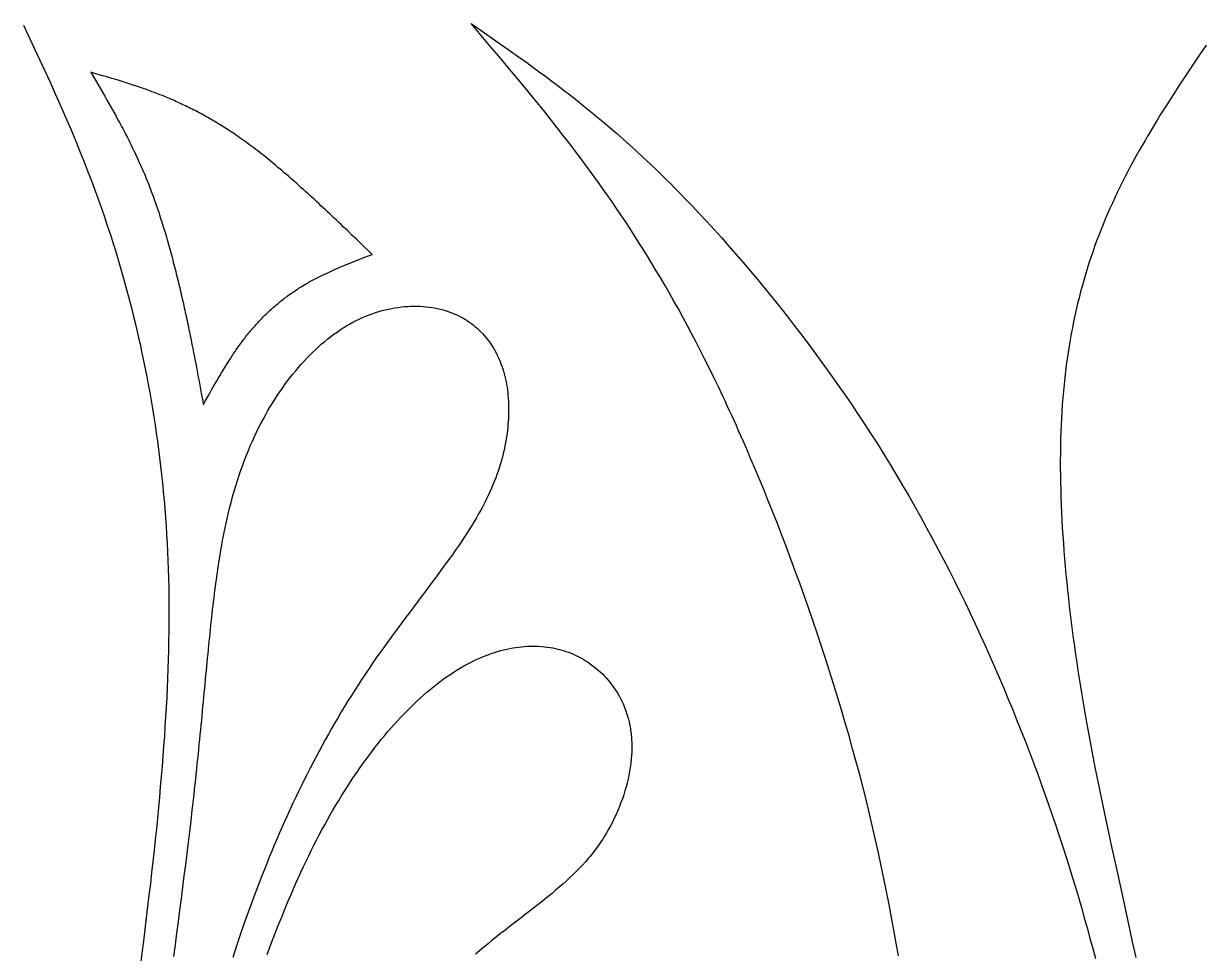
# Model space of a CAD drawing. Extents: x 0 to 279, y 0 to 212.
# Drawn here: x 147.55 to 169.27, y 139.11 to 156.19 of the extents above; entities that cross this region are included whole.
import ezdxf

# ---------------------------------------------------------------- set-up
doc = ezdxf.new("R2010")
doc.units = 0
doc.layers.add('LAYER_1', color=18, linetype='CONTINUOUS')

msp = doc.modelspace()

# ---------------------------------------------------------------- linework, layer by layer
at = {"layer": 'LAYER_1'}
for points in [[(147.553, 156.156), (147.748, 155.738), (147.845, 155.529), (147.942, 155.319), (148.039, 155.108), (148.135, 154.895), (148.23, 154.681), (148.324, 154.465), (148.418, 154.247), (148.51, 154.027), (148.556, 153.915), (148.601, 153.804), (148.647, 153.691), (148.692, 153.578), (148.736, 153.463), (148.78, 153.348), (148.824, 153.232), (148.868, 153.116), (148.911, 152.998), (148.953, 152.879), (148.996, 152.76), (149.037, 152.639), (149.079, 152.517), (149.12, 152.394), (149.16, 152.27), (149.2, 152.145), (149.239, 152.019), (149.278, 151.891), (149.316, 151.763), (149.354, 151.633), (149.391, 151.502), (149.428, 151.37), (149.464, 151.236), (149.499, 151.102), (149.534, 150.966), (149.568, 150.83), (149.602, 150.692), (149.635, 150.554), (149.667, 150.414), (149.698, 150.273), (149.728, 150.132), (149.758, 149.989), (149.787, 149.846), (149.816, 149.701), (149.843, 149.556), (149.87, 149.41), (149.896, 149.263), (149.92, 149.115), (149.945, 148.966), (149.968, 148.816), (149.99, 148.666), (150.011, 148.514), (150.032, 148.362), (150.051, 148.21), (150.07, 148.056), (150.087, 147.902), (150.104, 147.747), (150.119, 147.592), (150.134, 147.435), (150.147, 147.278), (150.16, 147.121), (150.171, 146.963), (150.181, 146.804), (150.19, 146.645), (150.198, 146.485), (150.205, 146.324), (150.21, 146.163), (150.215, 146.001), (150.219, 145.838), (150.221, 145.674), (150.223, 145.51), (150.223, 145.345), (150.222, 145.178), (150.221, 145.011), (150.218, 144.843), (150.214, 144.673), (150.21, 144.503), (150.204, 144.331), (150.198, 144.158), (150.19, 143.984), (150.182, 143.809), (150.172, 143.632), (150.162, 143.454), (150.151, 143.275), (150.139, 143.094), (150.126, 142.911), (150.112, 142.728), (150.097, 142.542), (150.082, 142.355), (150.065, 142.166), (150.048, 141.976), (150.03, 141.784), (150.011, 141.59), (149.992, 141.394), (149.971, 141.197), (149.95, 140.997), (149.928, 140.796), (149.905, 140.592), (149.882, 140.387), (149.857, 140.18), (149.832, 139.97), (149.807, 139.759), (149.781, 139.545), (149.754, 139.33), (149.726, 139.114), (149.698, 138.895)], [(163.63, 139.061), (163.589, 139.297), (163.547, 139.533), (163.504, 139.769), (163.458, 140.006), (163.412, 140.243), (163.364, 140.48), (163.314, 140.718), (163.263, 140.955), (163.21, 141.193), (163.155, 141.432), (163.099, 141.671), (163.04, 141.909), (162.98, 142.149), (162.917, 142.388), (162.853, 142.627), (162.788, 142.867), (162.721, 143.106), (162.652, 143.344), (162.582, 143.582), (162.51, 143.819), (162.437, 144.056), (162.363, 144.292), (162.288, 144.526), (162.211, 144.76), (162.134, 144.992), (162.056, 145.223), (161.977, 145.452), (161.897, 145.679), (161.816, 145.905), (161.734, 146.129), (161.653, 146.351), (161.57, 146.57), (161.487, 146.787), (161.404, 147.002), (161.32, 147.214), (161.237, 147.423), (161.153, 147.63), (161.069, 147.833), (160.985, 148.034), (160.943, 148.133), (160.901, 148.231), (160.859, 148.328), (160.817, 148.425), (160.775, 148.521), (160.734, 148.615), (160.692, 148.709), (160.651, 148.802), (160.609, 148.894), (160.568, 148.985), (160.526, 149.076), (160.485, 149.165), (160.443, 149.254), (160.402, 149.342), (160.32, 149.516), (160.238, 149.686), (160.156, 149.853), (160.074, 150.017), (159.992, 150.178), (159.911, 150.337), (159.829, 150.493), (159.748, 150.646), (159.667, 150.796), (159.585, 150.944), (159.504, 151.089), (159.423, 151.232), (159.342, 151.373), (159.261, 151.512), (159.18, 151.648), (159.099, 151.782), (159.018, 151.915), (158.937, 152.045), (158.855, 152.174), (158.774, 152.301), (158.693, 152.426), (158.611, 152.55), (158.53, 152.672), (158.448, 152.793), (158.366, 152.912), (158.325, 152.971), (158.304, 153.001), (158.303, 153.002), (158.302, 153.003), (158.301, 153.005), (158.299, 153.009), (158.293, 153.016), (158.211, 153.133), (158.129, 153.249), (158.046, 153.364), (157.963, 153.478), (157.881, 153.59), (157.798, 153.702), (157.714, 153.813), (157.631, 153.923), (157.548, 154.031), (157.464, 154.139), (157.297, 154.353), (157.129, 154.564), (156.96, 154.772), (156.792, 154.978), (156.623, 155.183), (156.454, 155.385), (156.284, 155.586), (156.115, 155.787), (155.775, 156.186), (156.002, 156.029), (156.228, 155.872), (156.455, 155.713), (156.683, 155.552), (156.798, 155.47), (156.912, 155.387), (157.027, 155.303), (157.143, 155.218), (157.258, 155.131), (157.374, 155.044), (157.491, 154.954), (157.608, 154.863), (157.726, 154.771), (157.844, 154.676), (157.963, 154.58), (158.083, 154.481), (158.203, 154.381), (158.324, 154.278), (158.446, 154.173), (158.568, 154.065), (158.692, 153.955), (158.816, 153.842), (158.941, 153.727), (159.067, 153.608), (159.194, 153.487), (159.258, 153.425), (159.322, 153.362), (159.386, 153.299), (159.451, 153.234), (159.516, 153.169), (159.581, 153.103), (159.712, 152.969), (159.843, 152.832), (159.975, 152.692), (160.108, 152.55), (160.242, 152.404), (160.375, 152.256), (160.509, 152.105), (160.644, 151.951), (160.778, 151.796), (160.913, 151.637), (161.047, 151.477), (161.181, 151.314), (161.316, 151.149), (161.449, 150.982), (161.583, 150.812), (161.716, 150.641), (161.848, 150.468), (161.98, 150.294), (162.111, 150.117), (162.241, 149.939), (162.371, 149.76), (162.499, 149.578), (162.626, 149.396), (162.752, 149.212), (162.877, 149.027), (163, 148.841), (163.122, 148.653), (163.242, 148.465), (163.361, 148.275), (163.478, 148.085), (163.594, 147.894), (163.707, 147.702), (163.82, 147.509), (163.93, 147.316), (164.039, 147.122), (164.146, 146.927), (164.252, 146.732), (164.356, 146.537), (164.459, 146.341), (164.559, 146.144), (164.659, 145.948), (164.756, 145.751), (164.853, 145.554), (164.947, 145.356), (165.04, 145.159), (165.132, 144.961), (165.222, 144.764), (165.31, 144.567), (165.397, 144.37), (165.482, 144.172), (165.566, 143.976), (165.648, 143.779), (165.729, 143.583), (165.808, 143.387), (165.886, 143.192), (165.962, 142.997), (166.037, 142.802), (166.11, 142.609), (166.182, 142.416), (166.253, 142.223), (166.322, 142.031), (166.389, 141.84), (166.455, 141.649), (166.52, 141.459), (166.583, 141.269), (166.645, 141.08), (166.706, 140.89), (166.766, 140.702), (166.824, 140.513), (166.881, 140.325), (166.937, 140.137), (166.992, 139.949), (167.045, 139.761), (167.098, 139.574), (167.149, 139.386), (167.199, 139.199), (167.248, 139.011)], [(169.285, 155.792), (169.161, 155.61), (169.039, 155.427), (168.917, 155.245), (168.796, 155.061), (168.676, 154.878), (168.559, 154.693), (168.442, 154.508), (168.385, 154.415), (168.328, 154.322), (168.272, 154.229), (168.217, 154.135), (168.162, 154.041), (168.107, 153.947), (168.054, 153.853), (168.001, 153.758), (167.949, 153.663), (167.897, 153.568), (167.847, 153.472), (167.797, 153.376), (167.748, 153.28), (167.7, 153.183), (167.652, 153.086), (167.606, 152.988), (167.561, 152.891), (167.516, 152.792), (167.473, 152.694), (167.431, 152.595), (167.39, 152.495), (167.349, 152.395), (167.31, 152.295), (167.272, 152.194), (167.235, 152.092), (167.199, 151.99), (167.164, 151.887), (167.13, 151.784), (167.097, 151.68), (167.065, 151.575), (167.034, 151.47), (167.004, 151.364), (166.976, 151.257), (166.948, 151.15), (166.921, 151.042), (166.896, 150.933), (166.871, 150.823), (166.848, 150.712), (166.826, 150.601), (166.804, 150.489), (166.784, 150.375), (166.765, 150.261), (166.747, 150.146), (166.73, 150.03), (166.714, 149.913), (166.699, 149.795), (166.685, 149.677), (166.672, 149.557), (166.661, 149.435), (166.65, 149.313), (166.641, 149.19), (166.632, 149.066), (166.625, 148.94), (166.619, 148.814), (166.614, 148.686), (166.609, 148.557), (166.607, 148.427), (166.605, 148.295), (166.604, 148.163), (166.604, 148.029), (166.605, 147.895), (166.607, 147.759), (166.611, 147.622), (166.615, 147.485), (166.62, 147.347), (166.626, 147.208), (166.633, 147.068), (166.641, 146.927), (166.65, 146.785), (166.66, 146.643), (166.67, 146.5), (166.682, 146.357), (166.694, 146.213), (166.708, 146.068), (166.722, 145.923), (166.737, 145.777), (166.752, 145.631), (166.769, 145.485), (166.786, 145.338), (166.804, 145.191), (166.823, 145.044), (166.842, 144.896), (166.862, 144.748), (166.883, 144.6), (166.905, 144.452), (166.927, 144.304), (166.95, 144.156), (166.973, 144.007), (166.997, 143.859), (167.022, 143.711), (167.047, 143.563), (167.073, 143.415), (167.127, 143.119), (167.182, 142.824), (167.24, 142.529), (167.299, 142.235), (167.359, 141.942), (167.421, 141.649), (167.483, 141.356), (167.546, 141.064), (167.61, 140.773), (167.738, 140.191), (167.864, 139.611), (167.927, 139.321), (167.989, 139.032)], [(150.313, 139.047), (150.341, 139.263), (150.37, 139.478), (150.398, 139.692), (150.426, 139.904), (150.453, 140.114), (150.48, 140.324), (150.506, 140.531), (150.532, 140.736), (150.557, 140.94), (150.582, 141.142), (150.606, 141.342), (150.629, 141.539), (150.652, 141.735), (150.663, 141.832), (150.674, 141.928), (150.685, 142.024), (150.695, 142.119), (150.706, 142.214), (150.716, 142.308), (150.726, 142.401), (150.736, 142.494), (150.745, 142.586), (150.755, 142.677), (150.764, 142.768), (150.773, 142.858), (150.782, 142.948), (150.791, 143.037), (150.8, 143.125), (150.808, 143.213), (150.817, 143.3), (150.825, 143.387), (150.833, 143.473), (150.841, 143.558), (150.849, 143.643), (150.857, 143.727), (150.865, 143.811), (150.873, 143.893), (150.881, 143.976), (150.889, 144.057), (150.896, 144.139), (150.904, 144.219), (150.912, 144.299), (150.919, 144.378), (150.927, 144.457), (150.934, 144.535), (150.942, 144.612), (150.95, 144.689), (150.957, 144.766), (150.965, 144.841), (150.972, 144.916), (150.98, 144.991), (150.996, 145.138), (151.011, 145.283), (151.027, 145.425), (151.035, 145.496), (151.043, 145.565), (151.052, 145.635), (151.06, 145.703), (151.069, 145.771), (151.077, 145.839), (151.086, 145.905), (151.095, 145.972), (151.104, 146.037), (151.113, 146.102), (151.123, 146.167), (151.132, 146.231), (151.142, 146.294), (151.152, 146.357), (151.162, 146.419), (151.172, 146.48), (151.182, 146.541), (151.193, 146.602), (151.204, 146.662), (151.215, 146.721), (151.226, 146.78), (151.238, 146.838), (151.262, 146.952), (151.286, 147.065), (151.312, 147.175), (151.338, 147.283), (151.365, 147.389), (151.393, 147.493), (151.422, 147.596), (151.452, 147.696), (151.482, 147.794), (151.514, 147.89), (151.546, 147.985), (151.579, 148.078), (151.613, 148.169), (151.647, 148.258), (151.683, 148.346), (151.719, 148.432), (151.756, 148.516), (151.794, 148.599), (151.832, 148.681), (151.872, 148.761), (151.912, 148.84), (151.953, 148.917), (151.995, 148.993), (152.037, 149.068), (152.08, 149.141), (152.125, 149.213), (152.169, 149.284), (152.215, 149.354), (152.261, 149.423), (152.308, 149.491), (152.356, 149.557), (152.404, 149.623), (152.453, 149.687), (152.503, 149.749), (152.553, 149.811), (152.604, 149.871), (152.655, 149.929), (152.707, 149.987), (152.76, 150.043), (152.813, 150.097), (152.866, 150.151), (152.921, 150.202), (152.975, 150.252), (153.03, 150.301), (153.086, 150.348), (153.142, 150.394), (153.198, 150.438), (153.255, 150.48), (153.312, 150.521), (153.369, 150.56), (153.427, 150.598), (153.485, 150.634), (153.544, 150.668), (153.603, 150.7), (153.662, 150.731), (153.721, 150.76), (153.78, 150.787), (153.84, 150.812), (153.9, 150.836), (153.959, 150.858), (154.019, 150.878), (154.079, 150.897), (154.139, 150.914), (154.199, 150.929), (154.258, 150.943), (154.318, 150.955), (154.377, 150.965), (154.436, 150.974), (154.495, 150.981), (154.553, 150.987), (154.611, 150.991), (154.668, 150.994), (154.725, 150.995), (154.782, 150.995), (154.838, 150.993), (154.893, 150.99), (154.948, 150.985), (155.002, 150.979), (155.055, 150.971), (155.107, 150.963), (155.159, 150.952), (155.21, 150.941), (155.26, 150.928), (155.308, 150.914), (155.356, 150.898), (155.403, 150.882), (155.449, 150.864), (155.494, 150.844), (155.538, 150.824), (155.581, 150.802), (155.623, 150.779), (155.664, 150.755), (155.704, 150.73), (155.743, 150.704), (155.781, 150.677), (155.818, 150.649), (155.854, 150.619), (155.889, 150.589), (155.923, 150.558), (155.956, 150.525), (155.988, 150.492), (156.018, 150.458), (156.048, 150.422), (156.077, 150.386), (156.105, 150.35), (156.132, 150.312), (156.157, 150.273), (156.182, 150.234), (156.206, 150.194), (156.228, 150.153), (156.25, 150.111), (156.27, 150.069), (156.29, 150.025), (156.308, 149.982), (156.325, 149.937), (156.342, 149.892), (156.357, 149.846), (156.371, 149.8), (156.384, 149.753), (156.397, 149.705), (156.408, 149.657), (156.418, 149.609), (156.427, 149.559), (156.436, 149.51), (156.443, 149.459), (156.449, 149.409), (156.454, 149.358), (156.459, 149.306), (156.462, 149.254), (156.464, 149.201), (156.466, 149.149), (156.466, 149.095), (156.465, 149.042), (156.464, 148.988), (156.462, 148.933), (156.458, 148.879), (156.454, 148.824), (156.449, 148.769), (156.443, 148.713), (156.436, 148.657), (156.428, 148.601), (156.419, 148.545), (156.409, 148.489), (156.399, 148.432), (156.387, 148.375), (156.374, 148.317), (156.36, 148.259), (156.345, 148.201), (156.328, 148.142), (156.311, 148.083), (156.292, 148.023), (156.272, 147.962), (156.25, 147.901), (156.228, 147.84), (156.203, 147.777), (156.178, 147.714), (156.15, 147.65), (156.122, 147.586), (156.091, 147.521), (156.059, 147.454), (156.026, 147.387), (155.991, 147.319), (155.954, 147.251), (155.915, 147.181), (155.874, 147.11), (155.832, 147.038), (155.788, 146.965), (155.742, 146.891), (155.694, 146.816), (155.644, 146.74), (155.592, 146.663), (155.538, 146.584), (155.483, 146.505), (155.426, 146.424), (155.367, 146.342), (155.308, 146.26), (155.247, 146.176), (155.184, 146.092), (155.121, 146.006), (155.056, 145.92), (154.991, 145.833), (154.925, 145.744), (154.858, 145.656), (154.791, 145.566), (154.722, 145.475), (154.654, 145.384), (154.585, 145.292), (154.516, 145.2), (154.447, 145.107), (154.378, 145.013), (154.309, 144.918), (154.24, 144.823), (154.171, 144.727), (154.102, 144.631), (154.034, 144.534), (153.967, 144.437), (153.9, 144.34), (153.834, 144.242), (153.768, 144.143), (153.704, 144.044), (153.64, 143.945), (153.576, 143.845), (153.514, 143.745), (153.452, 143.644), (153.391, 143.543), (153.331, 143.441), (153.271, 143.34), (153.212, 143.237), (153.153, 143.134), (153.096, 143.031), (153.039, 142.927), (152.982, 142.823), (152.926, 142.719), (152.871, 142.614), (152.817, 142.508), (152.763, 142.402), (152.709, 142.296), (152.657, 142.189), (152.604, 142.082), (152.553, 141.974), (152.502, 141.866), (152.451, 141.758), (152.402, 141.649), (152.352, 141.539), (152.303, 141.429), (152.255, 141.319), (152.207, 141.208), (152.16, 141.097), (152.113, 140.985), (152.067, 140.873), (152.022, 140.761), (151.977, 140.648), (151.932, 140.534), (151.888, 140.421), (151.844, 140.307), (151.801, 140.192), (151.716, 139.963), (151.633, 139.732), (151.553, 139.5), (151.474, 139.267), (151.397, 139.033)], [(152.03, 139.088), (152.073, 139.203), (152.116, 139.317), (152.159, 139.43), (152.202, 139.542), (152.245, 139.653), (152.289, 139.762), (152.333, 139.871), (152.377, 139.979), (152.422, 140.085), (152.467, 140.191), (152.512, 140.295), (152.558, 140.399), (152.604, 140.501), (152.65, 140.602), (152.697, 140.703), (152.744, 140.802), (152.792, 140.9), (152.84, 140.998), (152.888, 141.094), (152.937, 141.189), (152.986, 141.283), (153.036, 141.377), (153.086, 141.469), (153.136, 141.56), (153.187, 141.651), (153.238, 141.74), (153.29, 141.828), (153.343, 141.916), (153.396, 142.002), (153.449, 142.088), (153.503, 142.172), (153.558, 142.256), (153.612, 142.339), (153.668, 142.42), (153.724, 142.501), (153.78, 142.58), (153.837, 142.658), (153.894, 142.736), (153.951, 142.812), (154.009, 142.887), (154.067, 142.96), (154.126, 143.033), (154.184, 143.104), (154.243, 143.174), (154.303, 143.243), (154.362, 143.31), (154.422, 143.376), (154.481, 143.44), (154.541, 143.503), (154.601, 143.565), (154.661, 143.625), (154.722, 143.684), (154.782, 143.741), (154.842, 143.797), (154.903, 143.851), (154.963, 143.904), (155.023, 143.955), (155.084, 144.004), (155.144, 144.052), (155.204, 144.098), (155.264, 144.142), (155.324, 144.185), (155.384, 144.226), (155.444, 144.265), (155.503, 144.303), (155.563, 144.339), (155.622, 144.374), (155.681, 144.407), (155.74, 144.438), (155.799, 144.468), (155.858, 144.497), (155.916, 144.523), (155.974, 144.548), (156.032, 144.572), (156.09, 144.594), (156.147, 144.615), (156.204, 144.634), (156.261, 144.652), (156.318, 144.668), (156.374, 144.683), (156.43, 144.696), (156.486, 144.708), (156.542, 144.718), (156.597, 144.727), (156.651, 144.735), (156.706, 144.741), (156.76, 144.746), (156.814, 144.749), (156.867, 144.751), (156.92, 144.752), (156.972, 144.751), (157.024, 144.749), (157.076, 144.745), (157.127, 144.741), (157.178, 144.734), (157.228, 144.727), (157.278, 144.718), (157.327, 144.708), (157.376, 144.697), (157.424, 144.684), (157.472, 144.67), (157.519, 144.655), (157.566, 144.638), (157.612, 144.62), (157.657, 144.601), (157.702, 144.581), (157.746, 144.559), (157.79, 144.536), (157.833, 144.512), (157.875, 144.487), (157.916, 144.46), (157.957, 144.432), (157.998, 144.403), (158.037, 144.373), (158.076, 144.342), (158.114, 144.309), (158.152, 144.275), (158.188, 144.24), (158.224, 144.203), (158.259, 144.166), (158.293, 144.127), (158.326, 144.087), (158.358, 144.046), (158.389, 144.004), (158.419, 143.961), (158.448, 143.917), (158.476, 143.871), (158.502, 143.824), (158.528, 143.776), (158.552, 143.727), (158.574, 143.677), (158.596, 143.626), (158.616, 143.573), (158.634, 143.52), (158.651, 143.465), (158.659, 143.437), (158.666, 143.409), (158.673, 143.381), (158.68, 143.353), (158.686, 143.324), (158.692, 143.295), (158.698, 143.265), (158.703, 143.236), (158.708, 143.206), (158.712, 143.176), (158.716, 143.145), (158.719, 143.115), (158.722, 143.084), (158.724, 143.052), (158.726, 143.021), (158.728, 142.989), (158.729, 142.957), (158.729, 142.925), (158.73, 142.892), (158.729, 142.859), (158.728, 142.826), (158.727, 142.793), (158.725, 142.759), (158.723, 142.726), (158.72, 142.692), (158.717, 142.658), (158.713, 142.623), (158.709, 142.589), (158.705, 142.554), (158.7, 142.519), (158.694, 142.484), (158.688, 142.449), (158.682, 142.414), (158.675, 142.379), (158.66, 142.308), (158.643, 142.236), (158.624, 142.164), (158.603, 142.093), (158.581, 142.021), (158.556, 141.948), (158.53, 141.876), (158.502, 141.804), (158.473, 141.733), (158.441, 141.661), (158.408, 141.59), (158.373, 141.519), (158.337, 141.449), (158.298, 141.379), (158.258, 141.31), (158.216, 141.241), (158.195, 141.207), (158.173, 141.174), (158.15, 141.14), (158.127, 141.107), (158.104, 141.074), (158.081, 141.041), (158.056, 141.009), (158.032, 140.976), (158.007, 140.944), (157.982, 140.913), (157.956, 140.881), (157.93, 140.85), (157.876, 140.788), (157.821, 140.728), (157.764, 140.668), (157.706, 140.609), (157.647, 140.55), (157.586, 140.492), (157.524, 140.435), (157.46, 140.378), (157.396, 140.322), (157.33, 140.266), (157.263, 140.21), (157.195, 140.154), (157.127, 140.099), (157.057, 140.043), (156.986, 139.987), (156.915, 139.932), (156.843, 139.876), (156.77, 139.819), (156.696, 139.762), (156.622, 139.705), (156.547, 139.647), (156.471, 139.589), (156.396, 139.53), (156.319, 139.47), (156.243, 139.409), (156.166, 139.348), (156.089, 139.285), (156.011, 139.221), (155.933, 139.156), (155.856, 139.09)]]:
    msp.add_lwpolyline(points, dxfattribs=at)
msp.add_lwpolyline([(148.787, 155.292), (148.873, 155.146), (148.958, 155), (149.001, 154.927), (149.043, 154.854), (149.085, 154.78), (149.127, 154.707), (149.169, 154.633), (149.211, 154.559), (149.252, 154.484), (149.293, 154.409), (149.313, 154.372), (149.333, 154.334), (149.354, 154.296), (149.374, 154.259), (149.394, 154.221), (149.413, 154.183), (149.433, 154.145), (149.453, 154.106), (149.472, 154.068), (149.492, 154.03), (149.511, 153.991), (149.53, 153.952), (149.549, 153.913), (149.568, 153.874), (149.587, 153.835), (149.606, 153.796), (149.624, 153.757), (149.643, 153.717), (149.661, 153.677), (149.679, 153.638), (149.697, 153.598), (149.715, 153.557), (149.732, 153.517), (149.75, 153.477), (149.767, 153.436), (149.784, 153.395), (149.801, 153.354), (149.818, 153.313), (149.835, 153.271), (149.851, 153.23), (149.867, 153.188), (149.883, 153.146), (149.899, 153.104), (149.915, 153.062), (149.931, 153.019), (149.946, 152.977), (149.961, 152.934), (149.976, 152.892), (149.991, 152.849), (150.006, 152.806), (150.021, 152.763), (150.035, 152.72), (150.049, 152.676), (150.063, 152.633), (150.077, 152.59), (150.091, 152.546), (150.105, 152.503), (150.118, 152.46), (150.132, 152.416), (150.145, 152.372), (150.158, 152.329), (150.171, 152.285), (150.184, 152.242), (150.196, 152.198), (150.209, 152.154), (150.221, 152.111), (150.233, 152.067), (150.245, 152.024), (150.257, 151.98), (150.269, 151.937), (150.281, 151.893), (150.292, 151.85), (150.304, 151.807), (150.315, 151.763), (150.326, 151.72), (150.337, 151.677), (150.348, 151.634), (150.359, 151.591), (150.369, 151.548), (150.38, 151.506), (150.39, 151.463), (150.401, 151.421), (150.411, 151.378), (150.421, 151.336), (150.431, 151.294), (150.441, 151.252), (150.45, 151.211), (150.46, 151.169), (150.469, 151.128), (150.479, 151.087), (150.488, 151.045), (150.497, 151.005), (150.506, 150.964), (150.515, 150.923), (150.524, 150.883), (150.533, 150.843), (150.542, 150.803), (150.55, 150.763), (150.559, 150.723), (150.567, 150.683), (150.576, 150.644), (150.584, 150.605), (150.592, 150.565), (150.6, 150.526), (150.608, 150.487), (150.616, 150.448), (150.624, 150.41), (150.632, 150.371), (150.64, 150.333), (150.647, 150.294), (150.662, 150.218), (150.677, 150.142), (150.692, 150.066), (150.707, 149.99), (150.721, 149.915), (150.735, 149.84), (150.749, 149.766), (150.763, 149.691), (150.777, 149.617), (150.791, 149.543), (150.804, 149.469), (150.818, 149.395), (150.845, 149.248), (150.852, 149.211), (150.855, 149.193), (150.855, 149.19), (150.856, 149.189), (150.856, 149.189), (150.856, 149.189), (150.856, 149.189), (150.856, 149.19), (150.858, 149.193), (150.862, 149.2), (150.891, 149.252), (150.95, 149.356), (150.979, 149.408), (151.008, 149.46), (151.038, 149.512), (151.068, 149.564), (151.097, 149.615), (151.127, 149.667), (151.158, 149.718), (151.188, 149.769), (151.218, 149.819), (151.249, 149.869), (151.28, 149.919), (151.311, 149.969), (151.342, 150.018), (151.358, 150.042), (151.374, 150.067), (151.39, 150.091), (151.406, 150.115), (151.422, 150.139), (151.438, 150.163), (151.454, 150.187), (151.471, 150.21), (151.487, 150.234), (151.504, 150.257), (151.52, 150.28), (151.537, 150.303), (151.554, 150.326), (151.571, 150.349), (151.588, 150.372), (151.605, 150.394), (151.622, 150.416), (151.639, 150.439), (151.657, 150.461), (151.674, 150.482), (151.692, 150.504), (151.709, 150.526), (151.727, 150.547), (151.745, 150.568), (151.763, 150.589), (151.781, 150.61), (151.8, 150.631), (151.818, 150.652), (151.836, 150.672), (151.855, 150.692), (151.874, 150.712), (151.893, 150.732), (151.911, 150.752), (151.93, 150.772), (151.95, 150.791), (151.969, 150.81), (151.988, 150.83), (152.008, 150.848), (152.027, 150.867), (152.047, 150.886), (152.067, 150.904), (152.086, 150.923), (152.106, 150.941), (152.127, 150.959), (152.147, 150.977), (152.167, 150.995), (152.188, 151.012), (152.208, 151.029), (152.229, 151.047), (152.249, 151.064), (152.27, 151.081), (152.291, 151.097), (152.312, 151.114), (152.334, 151.13), (152.355, 151.147), (152.376, 151.163), (152.398, 151.179), (152.419, 151.195), (152.441, 151.21), (152.463, 151.226), (152.485, 151.241), (152.507, 151.256), (152.529, 151.271), (152.551, 151.286), (152.574, 151.301), (152.596, 151.315), (152.619, 151.33), (152.641, 151.344), (152.664, 151.358), (152.687, 151.372), (152.71, 151.386), (152.733, 151.4), (152.757, 151.413), (152.78, 151.426), (152.803, 151.44), (152.827, 151.453), (152.85, 151.466), (152.874, 151.478), (152.898, 151.491), (152.922, 151.503), (152.946, 151.516), (152.97, 151.528), (152.994, 151.54), (153.018, 151.552), (153.043, 151.564), (153.067, 151.576), (153.092, 151.588), (153.116, 151.599), (153.165, 151.622), (153.215, 151.645), (153.265, 151.667), (153.315, 151.689), (153.365, 151.711), (153.415, 151.732), (153.466, 151.753), (153.517, 151.774), (153.568, 151.794), (153.619, 151.815), (153.67, 151.835), (153.721, 151.855), (153.773, 151.875), (153.875, 151.915), (153.927, 151.935), (153.953, 151.944), (153.956, 151.946), (153.957, 151.946), (153.958, 151.946), (153.958, 151.946), (153.958, 151.947), (153.957, 151.947), (153.956, 151.948), (153.945, 151.958), (153.925, 151.978), (153.758, 152.138), (153.675, 152.218), (153.592, 152.297), (153.51, 152.377), (153.427, 152.455), (153.386, 152.495), (153.344, 152.534), (153.303, 152.573), (153.262, 152.612), (153.221, 152.65), (153.18, 152.689), (153.139, 152.727), (153.099, 152.766), (153.058, 152.804), (153.017, 152.841), (152.977, 152.879), (152.936, 152.917), (152.896, 152.954), (152.856, 152.991), (152.815, 153.028), (152.775, 153.064), (152.735, 153.1), (152.695, 153.137), (152.656, 153.172), (152.616, 153.208), (152.577, 153.243), (152.537, 153.278), (152.498, 153.313), (152.459, 153.347), (152.42, 153.381), (152.381, 153.415), (152.343, 153.448), (152.304, 153.481), (152.266, 153.514), (152.227, 153.546), (152.189, 153.578), (152.152, 153.609), (152.114, 153.641), (152.076, 153.671), (152.039, 153.702), (152.002, 153.732), (151.965, 153.761), (151.928, 153.79), (151.891, 153.819), (151.855, 153.847), (151.819, 153.875), (151.783, 153.902), (151.747, 153.929), (151.711, 153.956), (151.676, 153.982), (151.64, 154.008), (151.605, 154.033), (151.57, 154.058), (151.535, 154.082), (151.501, 154.106), (151.466, 154.13), (151.432, 154.154), (151.398, 154.177), (151.364, 154.199), (151.33, 154.221), (151.297, 154.243), (151.263, 154.265), (151.23, 154.286), (151.196, 154.307), (151.163, 154.327), (151.13, 154.348), (151.098, 154.367), (151.065, 154.387), (151.033, 154.406), (151, 154.425), (150.968, 154.444), (150.936, 154.462), (150.904, 154.48), (150.872, 154.498), (150.84, 154.515), (150.809, 154.532), (150.777, 154.549), (150.746, 154.566), (150.715, 154.582), (150.684, 154.598), (150.653, 154.614), (150.622, 154.629), (150.591, 154.645), (150.56, 154.66), (150.53, 154.674), (150.499, 154.689), (150.469, 154.703), (150.438, 154.717), (150.408, 154.731), (150.378, 154.745), (150.348, 154.758), (150.318, 154.772), (150.288, 154.785), (150.258, 154.798), (150.243, 154.804), (150.242, 154.805), (150.241, 154.805), (150.24, 154.805), (150.24, 154.805), (150.238, 154.806), (150.235, 154.808), (150.205, 154.82), (150.175, 154.833), (150.146, 154.845), (150.116, 154.857), (150.087, 154.869), (150.058, 154.88), (150.029, 154.892), (149.999, 154.903), (149.97, 154.915), (149.941, 154.926), (149.912, 154.936), (149.884, 154.947), (149.855, 154.958), (149.826, 154.968), (149.797, 154.979), (149.769, 154.989), (149.74, 154.999), (149.711, 155.009), (149.683, 155.019), (149.626, 155.038), (149.569, 155.057), (149.513, 155.075), (149.456, 155.094), (149.4, 155.111), (149.344, 155.129), (149.288, 155.146), (149.232, 155.163), (149.176, 155.179), (149.121, 155.196), (149.065, 155.212), (149.009, 155.228), (148.898, 155.26)], close=True, dxfattribs=at)

doc.saveas('drawing.dxf')
